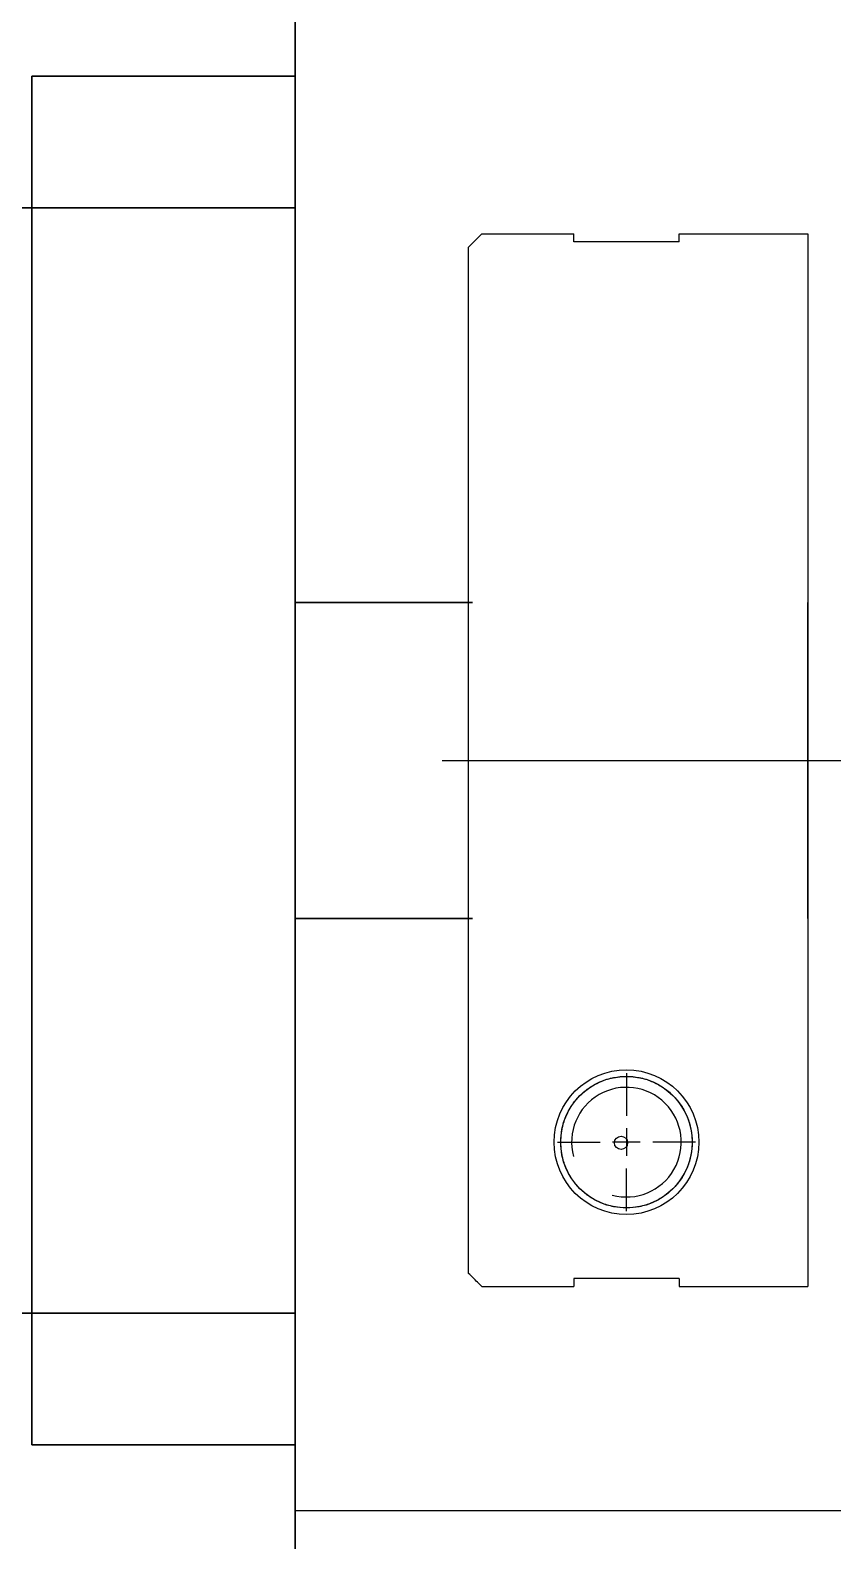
# Model space of a CAD drawing. Header units: millimetres. Extents: x -29 to 3384, y -388 to 1226.
# Drawn here: x 2298.7 to 2329.2, y 748.5 to 805.9 of the extents above; entities that cross this region are included whole.
import ezdxf

# ---------------------------------------------------------------- set-up
doc = ezdxf.new("R2010")
doc.units = ezdxf.units.MM
doc.linetypes.add('CENTER', pattern=[50.8, 31.75, -6.35, 6.35, -6.35])
doc.layers.add('DEFAULT_1', color=7, linetype='CENTER')
doc.layers.add('Kontury', color=7, linetype='Continuous', lineweight=35)

msp = doc.modelspace()

# ---------------------------------------------------------------- linework, layer by layer
at = {"lineweight": 35}
for p, q in [((2308.79211, 778.17263), (2308.79211, 843.17263)), ((2308.79211, 804.17263), (2298.79211, 804.17263)), ((2298.79211, 804.17263), (2298.79211, 752.17263)), ((2308.79211, 752.17263), (2308.79211, 804.17263)), ((2298.79211, 799.17263), (2308.79211, 799.17263)), ((2308.79211, 713.17263), (2308.79211, 778.17263)), ((2298.79211, 752.17263), (2298.79211, 757.17263)), ((2298.79211, 757.17263), (2308.79211, 757.17263)), ((2298.79211, 752.17263), (2308.79211, 752.17263))]:
    msp.add_line(p, q, dxfattribs=at)
for p, q in [((2308.79211, 804.17263), (2308.79211, 842.6722)), ((2298.79211, 804.17263), (2298.79211, 799.17263)), ((2308.79211, 778.17263), (2308.79211, 804.17263)), ((2298.79211, 799.17263), (2298.79211, 757.17263)), ((2308.79211, 778.17263), (2308.79211, 752.17263)), ((2308.79211, 713.67306), (2308.79211, 752.17263)), ((2378.02677, 749.66399), (2308.79211, 749.66399))]:
    msp.add_line(p, q)
at = {"color": 7, "linetype": 'Continuous'}
for p, q in [((2315.39211, 797.67263), (2315.89211, 798.17263)), ((2315.39211, 758.68905), (2315.39211, 797.67263)), ((2315.89211, 798.17263), (2319.39211, 798.17263)), ((2319.39211, 797.87263), (2319.39211, 798.17263)), ((2323.39211, 797.87263), (2319.39211, 797.87263)), ((2323.39211, 797.87263), (2323.39211, 798.17263)), ((2323.39211, 798.17263), (2328.29211, 798.17263)), ((2328.29211, 798.17263), (2328.29211, 758.18864)), ((2315.89211, 758.18864), (2319.39211, 758.18864)), ((2319.39211, 758.48888), (2319.39211, 758.18864)), ((2323.39211, 758.48888), (2319.39211, 758.48888)), ((2323.39211, 758.48888), (2323.39211, 758.18864)), ((2323.39211, 758.18864), (2328.29211, 758.18864))]:
    msp.add_line(p, q, dxfattribs=at)
at = {"color": 2, "linetype": 'Continuous'}
for p, q in [((2321.39211, 764.19763), (2321.39211, 763.14763)), ((2321.91711, 763.67263), (2320.86711, 763.67263))]:
    msp.add_line(p, q, dxfattribs=at)
at = {"color": 7, "linetype": 'Continuous'}
for radius in [2.75, 2.5]:
    msp.add_circle((2321.39211, 763.67263), radius, dxfattribs=at)
at = {"color": 2, "linetype": 'Continuous'}
msp.add_circle((2321.18556, 763.64793), 0.25, dxfattribs=at)
msp.add_arc((2321.39211, 763.67263), 2.08333, 255, 195, dxfattribs=at)
at = {"color": 7, "linetype": 'Continuous'}
for points, start_tangent, end_tangent in [([(2321.39211, 761.17263, 4.00027), (2320.90439, 761.22067, 4.00027), (2320.4354, 761.36293, 4.00027), (2320.00319, 761.59396, 4.00027), (2319.62435, 761.90486, 4.00027), (2319.31344, 762.28371, 4.00027), (2319.08241, 762.71592, 4.00027), (2318.94015, 763.18491, 4.00027), (2318.89211, 763.67263, 4.00027), (2318.94015, 764.16036, 4.00027), (2319.08241, 764.62934, 4.00027), (2319.31344, 765.06156, 4.00027), (2319.62435, 765.4404, 4.00027), (2320.00319, 765.75131, 4.00027), (2320.4354, 765.98233, 4.00027), (2320.90439, 766.12459, 4.00027), (2321.39211, 766.17263, 4.00027)], (-0.99999828, 0.0018568), (0.99999828, 0.0018568)), ([(2321.39211, 766.17263, 4.00027), (2321.87984, 766.12459, 4.00027), (2322.34882, 765.98233, 4.00027), (2322.78104, 765.75131, 4.00027), (2323.15988, 765.4404, 4.00027), (2323.47079, 765.06156, 4.00027), (2323.70181, 764.62934, 4.00027), (2323.84408, 764.16036, 4.00027), (2323.89211, 763.67263, 4.00027), (2323.84408, 763.18491, 4.00027), (2323.70181, 762.71592, 4.00027), (2323.47079, 762.28371, 4.00027), (2323.15988, 761.90486, 4.00027), (2322.78104, 761.59396, 4.00027), (2322.34882, 761.36293, 4.00027), (2321.87984, 761.22067, 4.00027), (2321.39211, 761.17263, 4.00027)], (0.99999828, -0.0018568), (-0.99999828, -0.0018568)), ([(2315.89211, 758.18864), (2315.72506, 758.35582), (2315.55839, 758.52263), (2315.39211, 758.68905)], (-0.70682366, 0.70738979), (-0.70680893, 0.7074045))]:
    msp.add_spline(points, degree=3, dxfattribs=dict(at, start_tangent=start_tangent, end_tangent=end_tangent))
at = {"layer": 'DEFAULT_1', "color": 2, "linetype": 'CENTER'}
for p, q in [((2314.39211, 778.17263), (2378.39211, 778.17263)), ((2321.39211, 766.29763), (2321.39211, 764.67273)), ((2318.76711, 763.67263), (2320.39201, 763.67263)), ((2324.01711, 763.67263), (2322.39221, 763.67263)), ((2321.39211, 761.04763), (2321.39211, 762.67253))]:
    msp.add_line(p, q, dxfattribs=at)
at = {"layer": 'Kontury'}
for p, q in [((2257.54211, 799.17263), (2298.79211, 799.17263)), ((2298.79211, 799.17263), (2298.79211, 757.17263)), ((2315.54211, 784.17263), (2308.79211, 784.17263)), ((2328.29211, 778.17263), (2328.29211, 784.17263)), ((2328.29211, 778.17263), (2328.29211, 772.17263)), ((2315.54211, 772.17263), (2308.79211, 772.17263)), ((2298.79211, 757.17263), (2257.54211, 757.17263))]:
    msp.add_line(p, q, dxfattribs=at)

doc.saveas('drawing.dxf')
